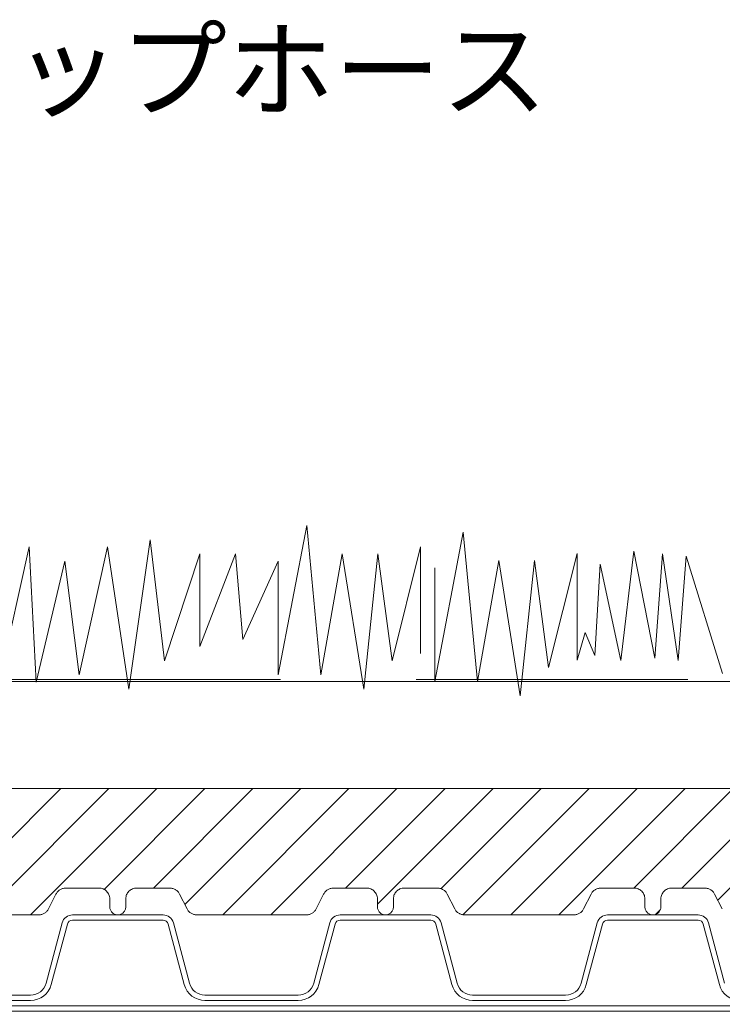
# Model space of a CAD drawing. Units: millimetres, scale not verified. Extents: x -3669 to 1485, y -1050 to 1050.
# Drawn here: x -93.6 to 37.7, y -267.4 to -82.1 of the extents above; entities that cross this region are included whole.
import ezdxf
from ezdxf.enums import TextEntityAlignment as Align

# ---------------------------------------------------------------- set-up
doc = ezdxf.new("R2010")
doc.units = ezdxf.units.MM
doc.header["$LTSCALE"] = 4
doc.linetypes.add('USER1', pattern=[19.05, 12.7, -6.35])
for name, color, linetype, lineweight in [('0-0_0', 7, 'Continuous', 18), ('0-2_HATCH', 9, 'Continuous', 18), ('0-4_BOUSUI', 1, 'Continuous', 18), ('0-6_MOJI', 7, 'Continuous', 18), ('0-7_ECOM', 7, 'Continuous', 18), ('0-8_GREEN', 3, 'Continuous', 18), ('0-9_FD-L', 4, 'Continuous', 18)]:
    doc.layers.add(name, color=color, linetype=linetype, lineweight=lineweight)
doc.styles.add('ＭＳ ゴシック', font='')
doc.styles.get('ＭＳ ゴシック').set_extended_font_data('MS Gothic')

# ---------------------------------------------------------------- blocks, each defined once
blk = doc.blocks.new('X15')
at = {"layer": '0-0_0'}
for p, q in [((1375.437, 800.644), (1399.037, 824.244)), ((1384.417, 800.644), (1408.017, 824.244)), ((1393.398, 800.644), (1416.998, 824.244)), ((1407.141, 805.407), (1425.978, 824.244)), ((1416.358, 805.644), (1434.958, 824.244)), ((1422.25, 802.556), (1443.939, 824.244)), ((1429.319, 800.644), (1452.919, 824.244)), ((1438.299, 800.644), (1461.899, 824.244)), ((1452.279, 805.644), (1470.879, 824.244)), ((1458.241, 802.626), (1479.86, 824.244)), ((1470.138, 805.542), (1488.84, 824.244)), ((1474.236, 800.66), (1497.82, 824.244)), ((1483.2, 800.644), (1506.8, 824.244)), ((1492.181, 800.644), (1515.781, 824.244)), ((1506.161, 805.644), (1524.761, 824.244)), ((1515.141, 805.644), (1533.741, 824.244)), ((1521.872, 803.395), (1542.721, 824.244)), ((1510.219, 800.722), (1511.163, 801.666))]:
    blk.add_line(p, q, dxfattribs=at)

msp = doc.modelspace()

# ---------------------------------------------------------------- linework, layer by layer
at = {"layer": '0-4_BOUSUI'}
for p, q in [((764.741, -266.356), (-348.959, -266.356)), ((764.741, -267.356), (-898.909, -267.356)), ((764.741, -267.356), (-348.959, -267.356))]:
    msp.add_line(p, q, dxfattribs=at)
at = {"layer": '0-7_ECOM'}
msp.add_line((764.741, -205.756), (-308.959, -205.756), dxfattribs=at)
at = {"layer": '0-7_ECOM', "color": 8}
msp.add_line((129.939, -225.756), (-297.259, -225.756), dxfattribs=at)
at = {"layer": '0-7_ECOM', "color": 3, "linetype": 'USER1'}
msp.add_lwpolyline([(-308.959, -167.856), (-305.659, -180.856), (-248.104, -205.356), (641.135, -205.356)], dxfattribs=at)
at = {"layer": '0-8_GREEN'}
for points in [[(-97.187, -204.521), (-91.865, -180.572), (-90.534, -205.852), (-85.212, -183.233), (-82.551, -204.521), (-77.229, -180.572), (-73.238, -207.182), (-69.246, -179.241), (-66.585, -201.86), (-59.932, -181.902), (-59.932, -199.199), (-53.28, -181.902), (-51.949, -197.869), (-45.297, -183.233), (-45.297, -204.521), (-39.975, -176.58), (-37.314, -204.521), (-33.322, -181.902), (-29.33, -207.182), (-26.669, -181.902), (-24.008, -201.86), (-18.686, -180.572), (-18.686, -200.53)], [(-16.037, -184.468), (-16.037, -205.756), (-10.714, -177.815), (-8.053, -205.756), (-4.062, -183.137), (-0.07, -208.417), (2.591, -183.137), (5.252, -203.095), (10.574, -181.807), (10.574, -201.765), (12.069, -196.558), (13.899, -200.863), (14.874, -183.801), (18.773, -201.838), (21.211, -181.363), (25.111, -201.35), (26.573, -181.851), (29.498, -201.838), (30.96, -182.338), (37.785, -204.275)]]:
    msp.add_lwpolyline(points, dxfattribs=at)
at = {"layer": '0-9_FD-L', "linetype": 'USER1'}
for p, q in [((-85.07, -244.356), (-78.803, -244.356)), ((-71.803, -244.356), (-65.536, -244.356)), ((-35.026, -244.356), (-28.759, -244.356)), ((-21.759, -244.356), (-15.491, -244.356)), ((14.974, -244.356), (21.241, -244.356)), ((28.241, -244.356), (34.509, -244.356)), ((-88.264, -248.255), (-86.857, -245.457)), ((-76.803, -246.356), (-76.803, -247.856)), ((-73.803, -247.856), (-73.803, -246.356)), ((-63.749, -245.457), (-62.342, -248.255)), ((-38.219, -248.255), (-36.812, -245.457)), ((-26.759, -246.356), (-26.759, -247.856)), ((-23.759, -247.856), (-23.759, -246.356)), ((-13.705, -245.457), (-12.298, -248.255)), ((11.781, -248.255), (13.188, -245.457)), ((23.241, -246.356), (23.241, -247.856)), ((26.241, -247.856), (26.241, -246.356)), ((36.295, -245.457), (37.702, -248.255)), ((-110.556, -249.356), (-90.051, -249.356)), ((-10.511, -249.356), (9.994, -249.356))]:
    msp.add_line(p, q, dxfattribs=at)
at = {"layer": '0-9_FD-L'}
for p, q in [((-83.767, -249.356), (-66.84, -249.356)), ((-33.722, -249.356), (-16.795, -249.356)), ((16.278, -249.356), (33.205, -249.356)), ((-88.709, -262.129), (-85.699, -250.841)), ((-84.733, -251.098), (-87.743, -262.387)), ((-66.84, -250.356), (-83.767, -250.356)), ((-62.863, -262.387), (-65.873, -251.098)), ((-64.907, -250.841), (-61.897, -262.129)), ((-38.665, -262.129), (-35.654, -250.841)), ((-34.688, -251.098), (-37.698, -262.387)), ((-16.795, -250.356), (-33.722, -250.356)), ((-12.819, -262.387), (-15.829, -251.098)), ((-14.863, -250.841), (-11.852, -262.129)), ((11.335, -262.129), (14.346, -250.841)), ((15.312, -251.098), (12.302, -262.387)), ((33.205, -250.356), (16.278, -250.356)), ((37.181, -262.387), (34.171, -251.098)), ((35.137, -250.841), (38.148, -262.129)), ((-108.998, -264.356), (-91.608, -264.356)), ((-8.954, -264.356), (8.437, -264.356)), ((-91.608, -265.356), (-108.998, -265.356)), ((8.437, -265.356), (-8.954, -265.356))]:
    msp.add_line(p, q, dxfattribs=at)
at = {"layer": '0-9_FD-L', "linetype": 'USER1'}
msp.add_lwpolyline([(-60.556, -249.356), (-50.303, -249.356), (-40.006, -249.356)], dxfattribs=at)
at = {"layer": '0-9_FD-L'}
for points in [[(-58.998, -264.356), (-50.303, -264.356), (-41.563, -264.356)], [(-41.563, -265.356), (-50.303, -265.356), (-58.998, -265.356)]]:
    msp.add_lwpolyline(points, dxfattribs=at)
at = {"layer": '0-9_FD-L', "linetype": 'USER1'}
for centre, radius, start, end in [((-85.07, -246.356), 2, 90, 153.30018), ((-78.803, -246.356), 2, 360, 90), ((-71.803, -246.356), 2, 90, 180), ((-65.536, -246.356), 2, 26.69982, 90), ((-35.026, -246.356), 2, 90, 153.30018), ((-28.759, -246.356), 2, 360, 90), ((-21.759, -246.356), 2, 90, 180), ((-15.491, -246.356), 2, 26.69982, 90), ((14.974, -246.356), 2, 90, 153.30018), ((21.241, -246.356), 2, 360, 90), ((28.241, -246.356), 2, 90, 180), ((34.509, -246.356), 2, 26.69982, 90), ((-90.051, -247.356), 2, 270, 333.30018), ((-75.303, -247.856), 1.5, 180, 0), ((-60.556, -247.356), 2, 206.69982, 270), ((-40.006, -247.356), 2, 270, 333.30018), ((-25.259, -247.856), 1.5, 180, 0), ((-10.511, -247.356), 2, 206.69982, 270), ((9.994, -247.356), 2, 270, 333.30018), ((24.741, -247.856), 1.5, 180, 0)]:
    msp.add_arc(centre, radius, start, end, dxfattribs=at)
at = {"layer": '0-9_FD-L'}
for centre, radius, start, end in [((-83.767, -251.356), 2, 90, 165.06858), ((-66.84, -251.356), 2, 14.93142, 90), ((-33.722, -251.356), 2, 90, 165.06858), ((-16.795, -251.356), 2, 14.93142, 90), ((16.278, -251.356), 2, 90, 165.06858), ((33.205, -251.356), 2, 14.93142, 90), ((-83.767, -251.356), 1, 90, 165.06858), ((-66.84, -251.356), 1, 14.93142, 90), ((-33.722, -251.356), 1, 90, 165.06858), ((-16.795, -251.356), 1, 14.93142, 90), ((16.278, -251.356), 1, 90, 165.06858), ((33.205, -251.356), 1, 14.93142, 90), ((-91.608, -261.356), 3, 270, 345.06858), ((-91.608, -261.356), 4, 270, 345.06858), ((-58.998, -261.356), 4, 194.93142, 270), ((-58.998, -261.356), 3, 194.93142, 270), ((-41.563, -261.356), 3, 270, 345.06858), ((-41.563, -261.356), 4, 270, 345.06858), ((-8.954, -261.356), 4, 194.93142, 270), ((-8.954, -261.356), 3, 194.93142, 270), ((8.437, -261.356), 3, 270, 345.06858), ((8.437, -261.356), 4, 270, 345.06858), ((41.046, -261.356), 4, 194.93142, 270)]:
    msp.add_arc(centre, radius, start, end, dxfattribs=at)

# ---------------------------------------------------------------- block references
at = {"layer": '0-2_HATCH'}
msp.add_blockref('X15', (-1485, -1050), dxfattribs=at)

# ---------------------------------------------------------------- texts
at = {"layer": '0-6_MOJI', "style": 'ＭＳ ゴシック'}
msp.add_text('FDドリップホース', height=14.66, dxfattribs=at).set_placement((-154.815, -103.087), align=Align.BOTTOM_LEFT)

doc.saveas('drawing.dxf')
